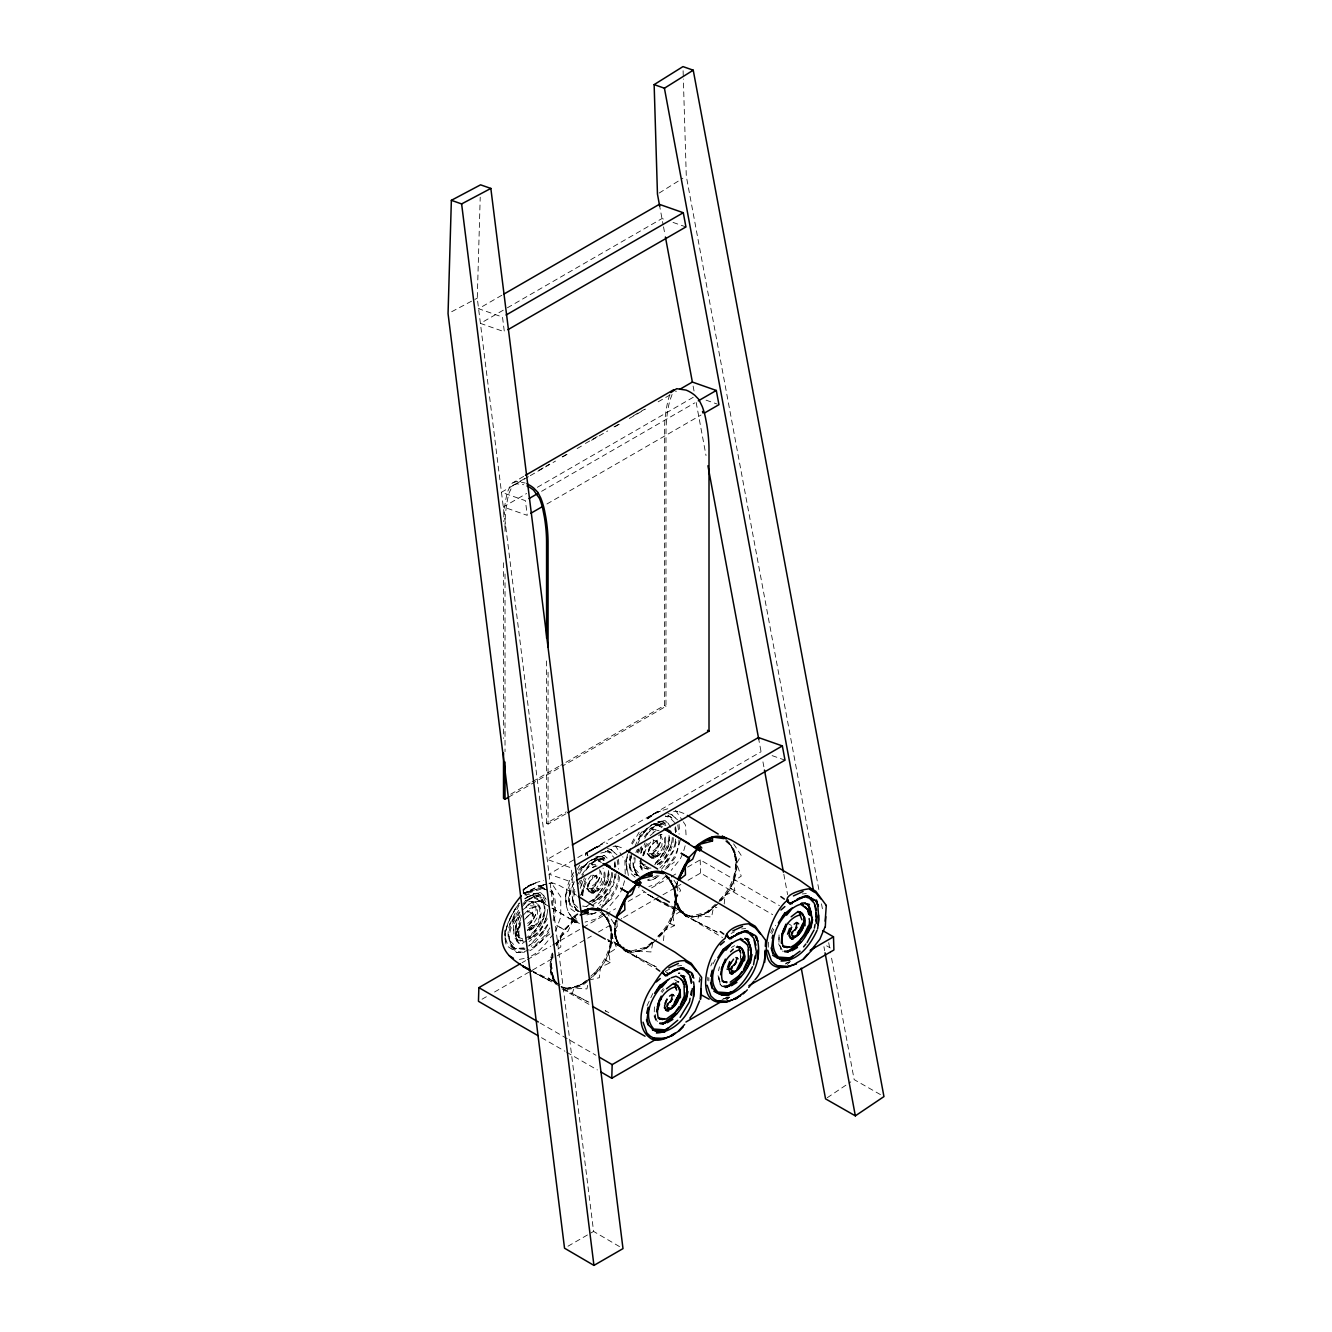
<?xml version="1.0" encoding="UTF-8"?>
<svg xmlns="http://www.w3.org/2000/svg" width="1332" height="1332" viewBox="0 0 1332 1332"><rect width="100%" height="100%" fill="white"/><g stroke="black" fill="none" stroke-linecap="round" stroke-linejoin="round"><path stroke-width="0.75" stroke-dasharray="5 3.75" d="M519.214 911.97C513.003 922.21 503.013 939.193 515.168 948.884C501.515 938.76 512.537 919.696 519.68 908.757M577.305 910.405C571.062 904.561 571.878 894.604 575.307 887.478M637.895 875.44L633.366 867.765L634.165 857.192M543.373 885.547L539.577 885.747L523.276 893.522L540.675 888.028L542.64 888.644L526.257 893.672L523.26 892.507C522.827 885.68 537.179 882.084 543.589 880.569M587.312 855.527L587.329 853.596L587.945 855.91M708.857 981.001L708.907 977.755M524.975 948.717L515.334 948.6L509.69 946.053C523.776 951.498 513.636 950.016 506.859 942.723L505.211 937.045L505.111 939.01C504.945 925.657 512.237 913.719 519.38 902.979C510.905 915.067 501.881 930.219 506.36 945.52L516.733 952.413L524.342 952.53M573.359 883.349L569.28 895.537L569.164 902.03L570.429 908.541L577.922 913.985M630.902 856.626L629.753 867.049L631.002 873.559L635.63 877.572M707.742 980.485L707.792 977.122M768.298 947.185L768.364 942.157M582.384 895.42L583.782 886.263M778.987 942.207L779.103 935.813M619.53 1246.602L593.589 1231.417L477.272 298.152L480.219 197.186M577.189 913.918L571.911 917.848L571.828 919.13L574.808 921.278L572.127 920.612L575.208 922.71L568.215 917.698M612.703 872.627C612.653 885.613 603.612 897.602 593.19 904.594M614.835 874.042L614.701 877.821L614.968 873.609M618.364 874.874C618.431 886.796 611.172 897.502 602.464 905.077M673.276 837.645C673.559 848.817 666.167 858.757 658.491 866.15M675.424 839.077L675.291 842.84L675.54 838.627M678.937 839.909C678.97 851.115 672.593 861.488 664.385 868.747M579.403 923.509C559.806 912.803 564.052 886.18 574.941 870.645M628.371 875.54L625.99 861.704L627.588 853.995M581.868 894.438L582.3 887.828L586.546 879.57M515.251 935.397L517.415 935.114C513.603 935.031 519.696 926.439 520.179 924.092L515.251 935.397L520.812 936.879L517.665 934.997L518.681 937.495L522.91 940.309M608.408 870.462C611.238 883.233 601.015 895.487 590.625 901.581M625.207 874.058L624.891 860.006L622.693 856.759M645.437 864.918L639.893 863.436L642.057 863.153L640.725 863.253L641.042 860.972M642.69 855.793L645.221 847.668L650.499 840.425M668.98 835.48C671.761 846.736 663.319 857.442 655.161 864.152M517.415 935.114L516.1 935.214L516.616 929.969L515.8 935.73L515.85 921.328L519.247 914.335M642.057 863.153L640.725 863.253L640.659 856.309M504.828 930.452L504.395 935.946L505.827 941.891M608.374 872.077L606.809 880.385L598.884 894.088L607.692 881.235M668.947 837.095L667.382 845.404L659.457 859.123L665.184 850.515M607.076 917.099C619.363 937.645 608.175 963.336 591.458 977.805M547.668 909.456C547.069 920.912 539.843 931.168 531.618 938.71M611.721 872.46C611.138 883.932 603.895 894.172 595.67 901.731M672.294 837.495C672.011 847.801 665.6 856.692 659.107 864.218M663.469 940.675L664.468 930.252L674.275 925.74L672.96 916.249L680.685 911.055L675.94 898.617L680.619 890.359L671.578 876.623M724.208 903.962L725.058 895.287L734.848 890.758L733.532 881.268L741.275 876.09L736.513 863.636L741.191 855.394L732.15 841.641M582.833 895.603C582.617 887.878 586.496 880.885 591.375 875.174M604.062 914.385C624.941 941.841 598.451 985.114 566.982 988.744L561.355 987.045M667.099 876.073C682.833 893.522 675.207 921.244 659.357 936.046M728.704 842.44C743.189 859.989 735.297 886.613 719.929 901.065M616.033 873.409C615.201 885.813 607.725 896.453 599.8 905.544M619.497 876.756C618.747 889.609 610.339 900.032 601.232 908.391M680.286 840.092L675.74 856.759L667.132 868.081M592.907 875.124L592.44 878.72L588.045 883.699L588.061 887.229L593.822 892.89L598.984 889.576M654.395 1006.875L654.162 1016.316L656.243 1021.644L654.811 1011.804M779.037 934.914L778.804 944.355L782.966 951.697M641.258 858.008L640.442 863.769L641.475 867.698L640.809 866.166L642.59 868.314L645.054 868.864L648.851 867.498M540.076 918.214L540.725 914.368M604.129 881.218L604.795 877.388M664.701 846.253L665.367 842.423M740.226 959.789L740.892 955.96M532.117 915.151L532.683 912.054M596.187 878.171L596.753 875.074M656.759 843.189L657.325 840.092M587.645 985.414L586.946 988.943L574.159 988.044L572.127 993.605L588.644 1002.147M652.747 943.123L650.998 951.964L638.211 951.065L636.197 956.626L656.376 967.065M569.93 888.211L568.464 898.95L569.896 904.911M573.642 887.495L572.111 895.154L572.793 902.746M630.153 854.977L629.037 863.985L630.469 869.929M553.18 920.279L554.495 906.143L552.297 891.358L550.216 888.91M574.925 891.341C573.026 897.885 572.227 906.609 578.155 911.354L574.974 907.575M635.148 857.974L634.315 868.747L636.213 873.892M699.933 977.055L698.484 983.815L700.848 979.02M552.83 954.578C549.933 964.401 550.066 976.989 557.975 984.481M616.366 919.962C607.242 944.621 633.749 963.336 652.63 942.49L647.302 947.185L639.593 950.349L631.035 951.764C621.495 950.732 616.1 941.657 615.301 932.816L617.166 940.342M677.472 882.633C667.765 908.357 691.608 929.07 713.203 907.508L707.875 912.204L700.166 915.367L691.608 916.782C682.067 915.75 676.673 906.676 675.873 897.835L677.738 905.377M519.713 923.243L518.248 935.597L519.663 940.092L523.626 941.341M643.456 855.261L644.355 851.281M718.531 970.795L719.43 966.816M676.157 841.99L674.425 849.333L667.432 861.954L661.554 869.13M552.663 955.127L550.948 962.154L553.096 977.338M616.3 919.896L615.001 925.157L615.367 933.499M677.305 883.166L675.574 890.192L675.94 898.534M615.983 920.312C613.386 933.016 615.101 950.682 614.868 921.328M677.439 881.817L675.257 890.625L675.657 899.183L674.425 889.909L676.49 882.816M631.784 853.845L629.753 867.049L629.836 865.084L631.501 870.762L635.481 874.691L640.625 876.739M569.297 895.504L570.862 889.643M629.87 860.539L630.952 856.509M544.821 911.388L541.908 922.36M609.04 874.192L605.977 885.38M669.613 839.21L666.549 850.399M506.809 926.622L505.211 932.517M545.687 919.629L547.519 912.736M609.74 882.633L611.588 875.757M670.312 847.668L672.16 840.775M554.012 920.878C556.21 910.605 557.126 897.618 550.516 888.91M555.91 944.238L564.035 929.703L572.577 921.244L572.044 922.343L572.127 920.612L568.897 918.78M659.024 937.179C674.109 923.026 682.45 898.933 671.145 880.119M720.762 900.865C735.297 886.929 742.59 863.286 731.718 845.154M580.186 888.394L584.465 877.771M640.775 853.412L645.038 842.79M623.21 885.58L624.808 880.002M683.782 850.615L685.381 845.021M614.668 877.755L612.287 886.096L603.18 899.466L608.841 892.74L596.619 905.643M675.257 842.79L672.86 851.131L663.752 864.485L669.413 857.758L659.923 867.915M552.364 952.996C549 959.256 548.667 981.617 556.976 982L552.797 978.221L550.665 970.928L553.296 965.067M580.902 886.013L583.632 879.32M640.942 852.846L642.557 847.418M565.417 896.669L571.744 879.02L576.373 870.895M625.99 861.704L628.254 854.495M593.822 892.89L592.224 888.777L596.187 883.832L597.668 879.603L597.568 877.222L595.92 875.69L589.993 880.918L587.312 888.544L588.777 891.558L591.391 893.206L595.704 891.674M659.556 854.611L654.412 857.925L652.98 855.327L653.279 852.447L656.759 848.867L658.258 844.621L658.141 842.257L656.493 840.708L650.565 845.953L647.901 853.562L649.35 856.593L651.964 858.241L656.293 856.709M517.948 928.854L516.1 935.214M580.835 895.121L584.232 887.112L580.885 895.354M669.73 394.722L668.464 398.901A173.743 100.3 60 0 0 664.468 432.65L664.452 705.444L560.739 765.317M716.949 932.1L696.769 921.644L698.784 916.083L711.588 916.982L713.336 908.141L716.899 907.325M514.485 923.759L519.913 912.104M639.127 851.814L640.858 847.085M580.985 894.588L582.001 891.874M647.901 818.614L656.576 812.287L668.231 808.607M643.423 855.777L644.805 852.13L643.323 855.311M579.92 884.348L581.551 880.069M641.591 846.519L640.609 854.395M520.829 922.393L518.764 932.6L519.663 938.227M572.394 917.665L571.828 919.13L571.911 917.848M644.055 854.078L646.17 848.617L651.964 840.192M647.086 1005.677L652.763 993.555M771.727 933.715L775.507 925.307M710.788 965.983L712.137 962.786M770.679 932.616L772.727 927.805M574.375 881.734L571.212 888.81L569.164 902.03L569.264 900.066L570.912 905.727L577.905 910.955M637.196 852.58L638.894 848.784M520.596 919.629L518.248 924.808L517.798 931.418L518.681 937.495L522.693 938.777M555.544 931.201L560.739 916.982L560.822 897.002L550.982 882.367L559.274 885.414L576.54 895.204M622.677 887.445L619.596 894.205L606.793 909.523M682.483 854.162L680.169 859.24L671.195 870.379M535.764 914.418L531.168 922.826M599.816 877.422L595.221 885.847M660.389 842.457L655.81 850.865M589.993 880.918L587.312 888.544L591.391 893.206C600.083 889.843 605.794 879.686 603.646 870.512M650.565 845.953L647.901 853.562L651.964 858.241C660.672 854.861 666.366 844.704 664.235 835.53M635.88 852.497L637.329 849.383M637.628 844.288C641.558 835.281 647.968 822.826 659.59 824.192L655.011 825.291L660.988 823.675L665.883 825.44M547.335 918.78L538.378 933.799L529.12 941.574M572.027 919.746L577.572 914.718M520.213 918.83L521.861 915.517M584.265 881.834L585.913 878.521M644.855 846.869L646.503 843.556M556.41 945.82L564.635 930.935M539.91 931.384L545.104 921.128M603.979 894.388L609.174 884.148M664.551 859.423L669.746 849.167M556.709 944.754L564.935 930.252L569.047 925.407M631.584 843.372L635.514 835.663M509.307 920.345L515.95 907.392M634.898 846.536C639.027 836.18 645.704 826.406 656.759 822.693L651.015 825.274L664.984 820.495L668.514 823.892M713.02 963.968L715.883 958.424M556.476 944.904L560.289 936.612L568.065 931.101L572.577 921.244L564.885 930.002M547.402 924.624L539.11 936.446L544.788 929.719L528.704 946.036L533.499 942.057L531.185 944.022M549.866 927.921L545.154 935.264L533.316 947.185M519.58 916.299L516.3 924.791L515.75 935.58L516.833 939.659L516.167 938.128L517.948 940.275L523.509 939.992L520.263 940.908L522.893 939.942M540.559 922.477L534.831 931.068C540.143 923.093 546.336 914.018 543.739 903.928M640.592 835.43L637.345 841.441L644.022 831.018M520.396 914.751C515.634 922.477 513.836 932.267 516.583 941.041L518.664 943.039L523.01 943.639M547.785 924.891L542.79 933.899L531.185 946.386M578.321 883.765L580.302 880.252M581.285 878.504C585.447 869.513 591.908 860.256 602.547 859.007L606.676 861.121M644.838 838.261C648.268 830.885 654.944 825.207 663.12 824.042M577.305 869.28L580.086 864.401M632.317 844.055L640.659 829.42M639.893 863.436L640.825 861.787L640.725 863.253M672.094 394.505L669.896 400.383A170.613 98.501 60 0 0 665.983 433.549L665.967 706.31L562.254 766.2M524.725 919.38L528.371 915.7L528.854 912.104L527.455 910.772L527.972 911.771M654.412 857.925L648.318 851.315L649.367 847.418L653.013 843.739L653.479 840.142L652.097 838.81M579.587 873.842C583.183 866.583 589.826 857.708 599.017 859.173L594.438 860.272L600.399 858.657L605.477 860.605L601.198 859.173L602.547 859.007M581.818 874.891L589.943 863.253L600.399 858.657L603.829 860.306M644.305 836.796L650.515 828.288L660.988 823.675L664.402 825.324M647.452 818.897L656.576 812.287L645.987 818.864L646.12 820.645M515.084 915.833C509.49 922.427 506.676 931.185 508.741 939.726M576.756 876.406C581.535 864.834 592.357 857.475 604.412 855.46L607.941 858.857M548.984 931.801L542.507 940.042L531.551 949.999M537.579 926.955L543.639 918.214M662.204 854.994L668.281 846.253M662.104 992.507L664.152 989.626M578.538 870.129L584.065 863.819M639.11 835.164L644.638 828.837M661.088 991.607L663.269 988.61M553.463 933.982C545.987 942.706 539.06 954.095 527.455 957.425M580.019 870.412L583.449 865.983M515.551 916.866L509.573 924.475L519.28 904.611M528.904 938.294L534.831 930.752L525.541 938.644M592.956 901.298L598.9 893.772L593.622 899.233L588.261 902.48M654.728 864.818L659.473 858.79L654.195 864.268M522.677 904.295L525.89 900.232L536.346 895.637L542.623 898.101M522.177 906.709L526.739 901.131L532.667 897.602L538.478 896.003M657.742 936.263C673.676 921.711 682.367 893.789 666.749 876.156M719.463 899.949C734.365 885.897 742.107 859.823 728.487 842.623M594.322 973.476L600.049 966.866M658.374 936.496L664.102 929.886M718.947 901.514L724.675 894.904M527.655 923.392L531.085 920.778L532.9 913.918L530.935 913.136L532.084 913.552L531.868 912.67L525.924 917.914M524.375 904.095L527.922 900.166M586.08 869.729L591.991 863.186M646.653 834.764L652.563 828.204M539.393 943.222L542.457 939.843M603.446 906.243L606.51 902.846M666.1 875.94L656.976 883.882L648.834 886.513M523.426 915.001L529.503 908.441L537.362 906.559L533.799 907.192L527.322 912.154M650.166 835.614L656.06 830.785L659.074 830.402M716.466 904.711L706.759 912.303M656.693 939.609L646.669 948.267L638.661 951.231L630.835 952.547L625.307 950.798L654.778 968.364M718.431 903.429L707.242 913.302L691.408 917.582L685.88 915.833L722.543 937.512M590.792 976.206C607.742 961.771 618.914 933.915 603.846 914.584M715.434 904.245L706.31 912.287L690.492 916.349C671.944 909.406 654.195 899.4 638.478 887.378M726.656 999.45L729.07 997.135L725.524 999.167M787.245 964.468L789.66 962.154M585.531 855.627L585.397 853.845L596.003 847.269L587.928 852.147L591.891 849.35C571.811 865.534 603.396 839.31 607.658 843.572M527.772 925.723C535.148 920.462 539.993 907.525 531.718 901.381L527.738 901.664L528.871 902.197M522.893 909.639L528.937 905.61L535.73 906.243L537.645 911.121L537.262 917.532L532.317 925.39L534.598 925.357C545.071 917.598 538.894 890.159 525.524 907.575L531.418 902.746L534.432 902.347L531.718 901.831L535.63 906.759M534.931 926.556L529.77 929.886L528.404 928.004L532.001 925.39L527.988 925.457M726.856 999.433L729.653 997.119M659.007 875.723L653.229 879.503L648.984 880.569M586.346 980.435L581.684 984.248L573.626 986.945L565.85 988.294L560.955 986.696C570.346 990.875 581.285 985.53 588.561 979.47L582.117 984.248M651.964 942.174L645.737 947.268L629.919 951.314L606.609 940.226M653.579 942.124L646.187 947.268M529.87 938.894L537.229 932.983L527.938 939.51M593.922 901.914L601.298 896.003L592.007 902.53M657.459 864.568L661.871 861.021L657.225 864.285M549.85 933.932C539.627 941.191 530.586 953.212 516.733 952.413M571.861 921.611L572.843 920.828L575.224 921.994L572.727 920.362L574.808 921.278M601.182 907.042L613.902 896.952M664.934 869.546L674.475 861.971M558.025 949.083L560.789 946.902L560.589 936.912M657.442 875.49L647.485 879.986M602.98 913.685L596.403 918.864L585.048 922.11M587.479 981.501L582.617 985.264L574.608 988.227L566.766 989.543L563.353 988.511M522.977 889.626L531.934 884.248L523.859 889.127L527.822 886.346L522.76 890.991L526.506 895.92M526.39 940.608L521.628 943.938L518.664 943.039L515.534 936.463M590.459 903.612L585.68 906.959L582.733 906.06L587.079 906.659M827.239 1097.735L850.798 1081.884M724.908 998.983L727.888 996.985M785.48 964.002L788.477 962.02M523.659 476.357L511.288 483.799L507.525 491.824A173.743 100.3 60 0 0 503.579 521.528M524.608 478.571L512.404 485.88L508.957 493.306A170.613 98.501 60 0 0 505.044 526.456M527.339 930.202L534.598 925.357L527.339 930.202L531.651 928.67M591.391 893.206L598.667 888.377L596.37 888.394L601.331 880.535L601.698 874.142L600.432 870.895M651.964 858.241L659.24 853.396L656.959 853.429L661.904 845.57L662.27 839.16L661.005 835.913M524.958 898.917L527.888 897.002L536.346 895.637L543.14 900.415C548.934 914.701 540.342 930.369 527.888 937.745M659.14 193.073L682.883 178.222M577.755 914.335L572.161 919.197L576.257 921.744L570.795 918.497L577.189 919.962L574.259 916.466L578.138 915.467M592.357 867.648L598.484 865.367M592.39 867.515L595.687 865.55M652.963 832.533L656.26 830.585M524.625 888.827L534.032 883.233M588.677 851.847L598.085 846.253M649.25 816.866L658.657 811.288M501.848 295.254L478.588 308.691L502.514 317.083L504.345 331.768L480.419 323.376L505.577 308.841M507.375 307.809L661.987 218.548L665.667 219.83M538.911 470.313L549.633 464.119M562.154 456.893L569.313 452.763M585.397 443.456L597.918 436.23M614.019 426.939L621.162 422.81M633.682 415.584L644.405 409.39M528.488 476.673L501.465 492.274L525.407 500.666L527.239 515.351L503.296 506.959L526.59 493.506M530.286 475.641L555.494 461.088M562.703 456.926L569.896 452.763M577.106 448.601L584.315 444.438M591.508 440.293L607.725 430.935M614.934 426.773L622.127 422.61M629.337 418.448L645.537 409.09M658.158 401.814L670.762 394.538M537.345 487.312L695.021 396.27M541.608 491.308L694.688 402.93M546.936 503.979L701.032 415.018M510.672 794.238L530.336 782.883M532.134 781.851L558.957 766.35M508.608 797.169L560.456 767.232M546.57 660.972L546.57 823.209L566.233 811.854M546.57 823.209L548.068 824.092L565.95 813.769M568.714 847.052L547.236 859.456L571.162 867.848L572.993 882.533L549.067 874.142L576.007 858.574M577.805 857.542L761.055 751.748M529.803 950.748L532.234 949.35M596.303 912.37L588.411 915.55M656.876 877.388L653.229 879.503L648.001 880.352M522.044 962.72L525.64 960.638M527.439 959.589L550.832 946.086M552.63 945.054L581.435 928.437M583.233 927.388L615.617 908.69M628.221 901.414L644.405 892.074M651.598 887.911L669.596 877.522M671.395 876.489L676.806 873.376M687.595 867.132L700.182 859.873L779.453 905.627M482.034 999.233L487.412 996.12M494.572 991.99L555.494 956.826M557.275 955.793L585.947 939.243M587.728 938.211L591.325 936.13M598.484 932L621.778 918.547M623.559 917.515L661.188 895.803M662.97 894.771L680.885 884.415M688.061 880.286L700.599 873.043L772.66 914.651M567.965 1246.219L593.589 1231.417M731.335 947.452L734.598 945.653M650.482 828.77L655.544 826.056M524.841 898.567L532.117 894.654L540.359 892.44L543.872 895.853M589.909 863.752L594.971 861.038M525.84 900.732L530.902 898.018M451.698 311.705L477.272 298.152M656.493 840.708L655.577 841.175L657.542 841.957L656.992 846.12L655.727 848.817L652.28 851.431L651.831 854.228L653.046 856.043L656.693 853.779L647.901 853.562L648.784 849.2L648.201 852.68L649.333 855.56L647.152 853.646L649.4 854.894C657.325 852.313 662.037 842.64 660.222 834.648M595.92 875.69L595.004 876.156L596.969 876.922L596.42 881.085L595.154 883.799L591.708 886.413L591.258 889.21L592.457 891.025L596.12 888.744L587.312 888.544L588.195 884.165L587.628 887.645L588.761 890.525L586.58 888.611L588.827 889.859C596.753 887.279 601.465 877.622 599.633 869.629M731.102 933.449L734.515 931.751M665.317 971.278L670.462 968.73M595.62 913.003L587.412 915.317M512.92 482.55L516.783 481.551L525.124 483.017M513.869 484.765L517.365 483.866L523.692 484.715M529.17 930.469C539.86 926.473 546.436 909.023 535.381 901.797L543.14 900.415L531.618 902.547M524.492 893.406L523.276 893.522L537.262 887.262L541.375 886.746L546.719 889.393M722.027 999.483L727.438 997.368M785.797 963.286L790.575 961.454M723.626 998.867L730.003 996.419M586.913 914.967L594.605 912.254M675.624 391.442L676.473 391.158M523.276 893.522L536.263 889.41L523.876 892.89M545.238 884.381L538.877 886.296L547.285 883.799M524.042 947.835L515.334 948.6M658.108 822.31L662.653 821.727L657.808 821.744M658.408 822.26L664.984 820.495M604.412 855.46L590.426 860.256L602.081 856.692L597.236 856.709M540.359 892.44L526.373 897.235L538.011 893.689L533.166 893.705M600.799 853.129L606.693 851.664L604.728 851.048L609.24 852.563L614.135 857.658M588.694 980.102L599.417 977.671L600.416 967.248L610.206 962.72L608.89 953.229L616.633 948.051L611.871 935.597L616.55 927.338L607.509 913.602M660.822 823.725L665.267 822.86M600.232 858.707L604.695 857.825M536.18 895.687L540.625 894.821M519.38 959.406L524.192 958.474M678.438 973.376L680.019 973.076L678.204 973.009M675.108 982.467L678.937 981.751L675.041 982.433M658.441 835.231L661.987 834.598L657.625 834.881M665.201 874.358C677.122 883.449 672.827 898.734 679.287 910.355L681.601 910.039L677.439 906.259L674.109 888.411L666.5 875.973M615.068 934.148L618.714 945.32L621.028 945.004L616.866 941.241L614.718 933.948L617.365 928.088L616.816 920.345M658.158 821.694L661.738 821.228L665.301 823.526M595.804 856.909L601.165 856.21L604.728 858.491M524.608 894.821L537.096 893.189L540.659 895.47M802.23 893.972L806.31 893.556M741.641 928.937L745.72 928.537M677.588 965.933L681.668 965.517M650.998 868.081L647.552 868.347L643.323 865.534L642.307 863.053M524.908 949.4L514.169 948.451L510.922 944.554M673.609 811.338L677.788 811.438L674.891 811.355M613.036 846.32L617.216 846.419L614.318 846.336M523.359 952.313L517.116 951.548L511.938 948.584M691.558 916.266C682.517 915.434 675.907 906.859 675.207 898.201M696.769 921.644L685.88 915.833L717.132 932.117M630.985 951.248C621.944 950.415 615.334 941.841 614.635 933.166M636.197 956.626L625.307 950.798L656.559 967.099M561.671 986.995L566.916 988.227M668.015 813.586L671.578 814.518L677.555 819.896M607.425 848.567L610.988 849.483L616.966 854.861M547.219 890.259L539.56 886.513L544.938 888.511M575.391 920.179L572.344 919.513M648.251 869.38L644.288 868.131L642.89 863.636M667.282 816.699L665.301 816.066L669.813 817.598L674.708 822.677M643.323 865.534L647.319 866.816M550.998 971.045C549.583 969.563 553.046 939.559 553.03 961.204M540.675 888.028L545.171 889.56M673.043 222.411L685.93 226.94M706.06 400.149L717.115 404.029M772.11 755.627L784.998 760.139M683.915 813.469L675.624 810.405L682.184 820.162M616.699 845.987L623.343 848.434M538.011 885.497L543.523 887.628M523.26 892.507L526.257 893.672M580.053 911.721L573.759 909.057L577.522 910.755M638.095 875.79L634.332 874.092L635.481 874.691M653.696 840.192L656.709 841.591M593.106 875.174L596.137 876.556M532.084 913.552L527.455 910.772M559.423 985.996L533.566 972.243M653.496 830.236L652.364 829.703L656.36 829.42L658.674 831.551M592.923 865.217L591.791 864.668L595.77 864.385L598.101 866.533M647.435 894.338L674.192 908.657L647.435 894.338L684.781 912.603M607.392 939.36L624.208 947.568M532.134 970.862L560.139 984.564M667.798 815.667L671.345 817.432L673.476 820.562M607.209 850.649L610.772 852.397L612.887 855.527M679.287 910.355L686.613 916.882L682.367 913.452L686.18 916M618.714 945.32L626.04 951.864L621.794 948.434L625.607 950.981M608.241 940.825L613.619 943.622L608.258 940.758M665.634 971.827L671.078 974.674M533.449 972.21L549.55 980.618L533.499 972.01M563.453 988.927L588.861 1002.18M563.053 988.76L572.127 993.605M730.436 888.394L734.848 890.758L730.469 888.327M669.863 923.376L674.275 925.74L669.896 923.292M572.727 920.362L579.104 923.992M671.345 817.432L668.165 815.667L671.861 818.298M610.772 852.397L607.592 850.632L611.288 853.279M572.577 920.512L575.224 921.994M658.125 824.275L662.903 826.989M597.552 859.24L600.749 861.055M533.499 896.22L546.237 903.496M880.435 1094.588L854.162 1079.619L830.985 954.927M674.541 979.703L681.734 983.832M561.971 988.843L588.927 1004.311M664.452 705.444L665.967 706.31M787.062 922.959L792.473 926.09M826.689 945.853L830.302 947.934M540.109 1023.009L595.953 1055.244M541.508 1037.695L564.918 1051.214M566.733 1052.263L597.352 1069.929M675.657 899.183L677.938 893.106L677.122 881.501M551.947 908.174L573.859 920.978M661.971 827.622L658.724 825.707L662.304 827.805M601.398 862.587L598.151 860.688L601.731 862.786M577.522 921.261L573.426 918.88L568.264 912.303M545.454 904.328L534.099 897.668L550.166 907.125M552.297 908.357L564.452 915.534M572.277 919.363L576.257 921.744M685.597 914.734L673.026 905.976L681.734 912.27L676.939 905.477M625.008 949.716L612.454 940.941L621.145 947.252L616.366 940.459M556.243 983.416L548.384 977.938L555.644 983.183M661.738 821.228L665.151 823.642L667.016 827.155M601.165 856.21L604.578 858.607L606.443 862.137M537.096 893.189L540.509 895.603L543.789 903.779L542.457 899.117M653.013 857.925L651.448 856.759L653.796 858.507C662.121 855.094 667.332 845.171 665.301 836.363M592.44 892.906L590.875 891.741L593.223 893.489C602.43 889.726 608.624 877.055 603.03 868.098M671.578 814.518L676.922 819.396M610.988 849.483L616.35 854.378M571.977 920.312L575.208 922.71M726.057 841.408C733.899 846.702 735.863 856.426 736.263 865.217M665.484 876.373L669.613 880.019L665.118 875.89M600.049 912.154C608.541 917.598 611.455 927.655 611.638 937.179M725.707 840.925L730.186 845.054L727.089 841.008M602.563 914.252L605.561 917.015L603.479 914.301M531.868 912.67L533.499 914.202L533.616 916.582L532.117 920.828L528.171 925.757L529.77 929.886M549.999 891.141L553.03 894.005M577.988 910.688L575.474 908.307L573.726 903.712M718.031 975.657L720.296 984.664L722.394 986.662L719.263 980.086L718.864 974.808M515.351 949.583L511.571 945.853L509.673 940.708M635.064 869.263L638.228 872.51M574.475 904.228L577.655 907.475M510.422 941.224L513.586 944.471M537.229 904.711L539.543 907.125M639.693 866.216L641.591 868.414M515.051 938.178L516.949 940.375M635.547 872.593L637.728 875.191M725.774 839.376C738.194 850.332 737.162 867.698 733.066 882.15M601.132 911.338C613.569 922.277 612.52 939.643 608.441 954.095M735.564 855.161L730.802 845.504M674.991 890.142L670.229 880.485M610.922 927.122L606.177 917.465M550.566 970.146L552.314 977.438L555.894 982.533M552.314 977.438L555.211 981.634L551.315 970.479M683.266 821.777L685.464 825.041L686.063 835.131M615.034 845.387L621.594 855.127M668.031 823.126L670.745 827.438M546.103 899.4L543.389 895.087L545.437 898.7M543.14 897.185L545.854 902.297M677.439 906.259L679.62 910.522M616.866 941.241L619.03 945.487M552.797 978.221L554.978 982.483M677.622 905.077L679.853 909.673M617.049 940.059L619.28 944.654M782.184 950.049L779.836 945.104L780.868 949.683M640.176 864.501L643.306 871.095L641.208 869.08L639.909 860.988M655.194 1017.065L657.542 1022.01M552.996 977.039L555.094 981.584M634.315 868.747L636.047 873.326M718.414 977.188L719.347 980.169M654.811 1015.667L655.744 1018.664M675.69 900.182L675.341 898.884L672.493 917.115M719.613 981.601L720.296 984.664M640.825 862.037L640.442 863.769L640.242 860.156M675.49 826.739L676.656 832.833M614.918 861.721L616.083 867.815M551.248 900.732L552.414 906.826M818.83 889.51L686.28 176.107L683.349 79.004M821.494 903.829L822.627 909.956M828.704 942.656L830.602 952.879M823.925 946.669L824.675 950.748M659.34 204.329L663.136 224.758M663.519 226.806L665.034 234.965M693.123 386.097L694.255 392.224M696.153 402.447L706.027 455.544M758.424 737.528L761.421 753.729M762.953 761.887L764.468 770.062M783.815 874.225L787.612 894.638M633.366 867.765L632.683 860.172M677.755 824.941L679.137 834.182M617.182 859.923L618.564 869.163M674.991 827.721L675.624 833.432M614.418 862.686L615.051 868.397M675.174 829.07L675.474 831.967M614.601 864.052L614.901 866.949M679.037 824.175L679.72 832.317M618.464 859.14L619.147 867.282M587.329 853.596L587.412 854.828M523.26 890.575L523.359 891.824M513.702 929.137L513.919 934.115L513.436 921.311M638.061 849.35L638.211 853.013M700.182 859.873L700.599 873.043M683.1 70.729L683.283 76.923M740.309 953.945L740.392 957.242M548.068 672.227L548.068 824.092M505.028 526.456L505.028 532.65M505.028 573.975L505.028 751.698M503.513 562.77L503.513 738.428M605.827 960.289L610.206 962.72L605.827 960.289M583.349 867.615L587.545 862.886L583.349 867.615M643.922 832.65L648.118 827.921L643.922 832.65M656.693 812.587L651.348 815.001L661.355 810.755L656.693 812.587M596.12 847.552L590.775 849.966L600.782 845.737L596.12 847.552M532.051 884.548L526.723 886.962L536.713 882.716L532.051 884.548M550.249 883.316L548.967 883.299L553.163 883.399L550.249 883.316M608.824 1012.603L605.161 1010.705L608.824 1012.603M564.035 929.703L556.643 925.29L564.035 929.703M626.956 870.179L626.14 859.123L626.956 870.179M566.366 905.144L565.567 894.088L566.366 905.144"/><path stroke-width="1.5" d="M662.97 972.427L662.986 971.228L663.702 973.759M787.612 900.482L787.612 899.267L788.794 902.713M451.365 200.316L448.052 313.653L564.535 1248.201L593.939 1265.4L622.993 1248.617L490.842 188.428L480.569 184.832L451.365 200.316L461.621 203.929L490.842 188.428M520.246 963.752L478.871 987.645L478.454 1001.298L537.912 1035.613M600.948 1072.01L611.771 1078.254L612.171 1064.618L655.361 1039.676M686.063 960.056L674.991 952.197L606.376 911.887L597.618 908.224L599.4 910.605L587.945 908.957L587.828 912.953L580.069 914.967M636.796 880.902L638.311 879.486L641.241 882.983L636.296 882.034L638.861 884.282L636.03 883.316L636.646 884.248L639.277 885.73L603.513 863.835M750.132 923.076L739.044 915.217L670.446 874.908L661.688 871.228L663.469 873.609L652.014 871.977L651.897 875.957L638.311 879.486M697.369 845.92L698.884 844.521L701.831 848.001L695.421 846.536L699.849 850.748L664.085 828.87M701.148 988.66L700.649 999.216M810.705 888.094L799.633 880.236L731.018 839.926L722.26 836.263L724.042 838.644L712.587 836.995L712.47 840.992L698.884 844.521M765.201 951.681L764.718 962.237M825.79 916.699L825.291 927.255M684.681 997.085L684.831 992.773M748.75 960.106L748.9 955.793M809.323 925.124L809.473 920.812M664.435 873.276C654.944 867.731 643.506 874.774 635.963 880.868L635.88 882.15L640.309 884.748L636.097 882.766M725.008 838.294C715.517 832.766 704.095 839.809 696.536 845.887L696.453 847.169L700.882 849.783L696.869 847.052M660.739 1019.263L658.341 1018.114C654.795 1005.643 662.737 990.142 675.341 986.846L675.94 987.728M765.018 950.265C765.55 961.005 762.204 971.744 754.978 979.786M765.301 946.336L765.717 940.442M825.174 921.195L826.29 905.46M684.065 986.196L684.332 996.086L680.402 1004.927M748.134 949.217L748.384 959.09L743.556 969.496M687.961 991.541L686.23 999.966M752.031 954.561L750.282 962.986M812.603 919.596L810.855 928.004M677.605 985.097C682.75 993.156 677.722 1003.828 670.695 1008.973M743.772 955.277L743.389 959.839L738.311 968.98L743.772 955.277L741.658 948.118M802.247 913.153C807.941 922.393 801.115 935.231 791.624 938.844L788.91 935.73M811.787 919.646C809.873 933.133 800.599 946.486 787.795 951.731M693.589 996.736L693.939 986.979M757.658 959.756L758.008 949.999M818.231 924.791L818.581 915.017M691.574 995.387L692.307 988.511M755.627 958.407L756.36 951.531M816.216 923.426L816.949 916.549M680.419 997.701L680.169 989.709L675.357 983.799L676.34 984.381L672.36 984.198L666.5 988.744M744.471 960.722L745.004 956.426L743.123 950.049L739.427 946.819L740.392 947.402L736.413 947.218M805.044 925.757L804.794 917.748L799.999 911.854L800.982 912.437L797.002 912.237L791.141 916.782M817.598 928.87L818.847 919.713L817.731 904.145M656.559 1011.704L658.391 1002.546M720.612 974.708L721.128 971.011M668.897 1008.774L666.832 1006.792L667.282 1004.078L670.878 1001.298L672.56 994.538M690.093 998.301L689.443 1001.914L680.086 1017.398M690.742 994.688L691.391 991.075M753.496 964.917L755.127 955.893M814.401 928.138L815.051 924.525M815.7 920.912L816.683 915.5L814.368 903.312L809.44 898.218L804.911 896.686L799.616 898.251M663.02 972.51L664.168 974.674M787.662 900.549L788.328 901.814M678.271 995.52L672.793 1006.343M742.324 958.524L736.846 969.346M802.896 923.559L797.418 934.381M648.601 1008.074L647.086 1019.097L648.551 1025.19M712.653 971.095L711.155 982.1L712.62 988.194M773.226 936.113L771.727 947.135L773.193 953.229M646.669 1013.252L648.218 1007.125M710.722 976.273L712.27 970.146M772.077 938.227L772.86 935.181M636.097 885.364L636.197 883.632L632.95 881.801M696.669 850.382L696.769 848.65L693.539 846.819M808.557 925.54L804.145 934.515L799.6 940.775L794.821 944.754L790.808 947.169L782.983 946.153C779.436 933.682 787.379 918.181 799.983 914.901L800.582 915.767M721.378 969.147L725.324 959.107M657.425 1006.609L659.207 1001.015M721.478 969.629L723.276 964.035M782.05 934.664L783.849 929.053M667.615 1005.71L668.065 1004.361M731.684 968.714L732.117 967.365M792.257 933.749L792.707 932.4M661.438 998.317L660.239 1000.249M662.653 1019.629L658.341 1018.114L666.167 1019.13L674.974 1012.736L679.237 1006.443M739.993 950.748L739.393 949.866C726.889 953.512 719.047 968.597 722.41 981.135L724.791 982.283M786.08 926.356L784.198 931.984M657.608 1009.822L659.573 1003.945M684.981 996.586L680.302 1006.759L671.611 1016.582M749.034 959.606L744.372 969.763L735.68 979.586M809.623 924.624L804.944 934.798L796.253 944.621M727.638 967.248L729.636 961.538M732.95 971.794L730.885 969.813L731.335 967.099L734.931 964.301L736.746 959.14M787.545 934.182L789.543 928.471M793.539 936.812L791.474 934.831L791.907 932.134L795.504 929.336L797.185 922.577M817.082 930.252C810.572 944.654 798.517 961.221 781.035 961.055M636.446 880.685L635.88 882.15L635.963 880.868M697.036 845.703L696.453 847.169L696.536 845.887M668.431 1009.839L674.242 1005.976L679.72 992.257M804.362 920.312L798.884 934.015L791.624 938.844M628.821 852.68L630.219 849.233M616.416 916.016L628.105 892.723L636.912 883.849L639.293 885.014L636.779 883.382M677.705 879.287L688.677 857.758L697.485 848.867L699.866 850.032L697.352 848.417M616.883 917.598L619.746 910.588M678.904 879.12L689.26 858.973M617.882 914.668L627.938 894.921M679.187 877.971L689.56 858.291M699.566 1000.865L695.221 1011.204L689.843 1018.164M824.924 927.189L819.863 939.243L810.605 950.915M669.996 1002.263L672.46 999.2M734.065 965.284L736.513 962.22M794.638 930.302L797.102 927.238M683.133 1004.694C688.744 996.386 688.211 985.23 683.083 976.839L684.232 977.638L680.669 975.39L684.798 976.389M747.185 967.715C752.813 959.406 752.28 948.234 747.152 939.843L748.284 940.658L744.721 938.394L748.867 939.41M807.758 932.75C813.386 924.425 812.853 913.269 807.725 904.878L808.857 905.677L805.311 903.429L809.44 904.428M658.94 1000.748L661.255 996.103M785.897 924.142L781.967 934.182L781.335 943.189M620.462 908.84L623.676 902.447M665.101 1003.113L666.899 999.533M729.153 966.133L730.968 962.553M789.743 931.168L791.541 927.572M620.529 907.908L624.342 899.633L632.134 894.122L635.93 884.631M681.102 872.943L684.914 864.651L692.707 859.14L696.503 849.649M666.932 999.033L664.551 1005.976L665.667 1008.84L668.048 1010.156C676.39 1007.425 681.351 997.252 679.42 988.843M791.574 927.072L789.177 934.015L790.309 936.879L792.69 938.194C801.015 935.464 805.977 925.29 804.062 916.882M752.497 966.732C747.319 977.039 740.659 987.428 730.169 992.956L717.881 992.057C702.88 977.238 722.893 943.889 740.009 939.276L746.836 944.055M807.075 942.557L814.068 929.952M674.508 1002.447L676.922 998.151M654.561 993.356L660.322 984.598M717.798 957.808L723.276 949.083M778.371 922.826L784.948 912.636M624.475 900.848L626.573 897.402M724.308 963.269L725.49 961.321M797.452 932.866L799.15 930.485M670.845 392.59L676.689 388.694L686.047 390.093A33.966 19.614 60 0 1 694.755 395.238L698.784 399.384L702.28 406.61A50.866 29.371 60 0 1 705.444 417.549L706.743 424.275A143.789 83.017 60 0 1 709.007 450.333L709.007 731.168L567.748 812.72M742.057 971.561L739.027 975.757L730.236 982.15M657.409 989.576L660.705 985.047L667.748 979.786M721.461 952.58L724.758 948.051L731.817 942.79M782.034 917.615L785.347 913.086L792.39 907.825M663.153 1023.692C680.352 1016.383 694.172 993.256 683.033 975.707L686.446 984.598M740.942 976.606L725.474 987.495C741.241 981.551 755.943 961.821 749.6 944.105M677.738 1020.262L666.1 1029.936L653.829 1029.053C639.843 1013.336 656.343 988.993 669.796 978.587M803.562 946.869L805.893 943.988M748.734 987.462L753.895 981.184M661.921 987.145L666.1 982.167M725.973 950.166L730.169 945.171M786.563 915.201L790.742 910.206M630.019 892.057L633.116 888.427M814.901 946.752L803.762 958.973M733.582 959.157L729.187 965.534L728.604 968.98L729.736 971.844L732.117 973.159C740.442 970.445 745.404 960.272 743.489 951.864M521.262 895.72C510.739 908.291 499.816 925.057 502.314 942.14C504.628 956.925 520.063 964.218 531.651 971.278M684.681 1024.441L678.088 1031.484L671.944 1035.63L675.074 1033.449M744.571 991.907L735.98 998.65L740.709 995.37L733.716 999.033L735.93 998.667L726.839 1001.714L717.165 1001.214L729.403 1001.448M807.575 954.345L802.73 959.523L796.053 963.153M679.12 1030.935L683.266 1026.855M743.189 993.938L747.319 989.859M636.796 881.434L641.624 877.738M697.385 846.469L698.717 845.154M730.569 951.764L733.316 949.083M656.326 981.967L660.256 978.554M720.379 944.971L724.308 941.574M780.968 910.006L784.881 906.592M800.033 951.181L790.742 957.974L778.471 957.092C763.469 942.257 783.466 908.907 800.582 904.295L807.408 909.09L808.707 914.235M616.55 916.483L624.858 909.906L624.641 899.916M678.504 880.419L685.431 874.941L685.231 864.951M662.953 1023.392L676.889 1013.602M671.778 1019.03L665.451 1022.859L659.69 1023.143M735.83 982.05L729.52 985.88L723.759 986.163M787.595 951.431L801.514 941.641M796.403 947.085L790.092 950.898L784.332 951.181M669.513 996.136L671.877 994.538L674.092 995.787M794.155 924.175L796.519 922.577L798.734 923.825M801.265 968.164L825.557 1098.867L855.344 1115.85L883.948 1096.586L693.239 70.196L682.966 66.6L654.145 84.615L657.459 194.122L659.723 206.377M735.397 970.911L731.035 973.825L734.764 971.994M656.393 1033.016C679.936 1031.701 698.051 1004.611 693.522 981.95M726.556 995.553C749.966 988.044 764.435 959.989 756.376 936.379M654.145 84.615L664.418 88.212L693.239 70.196M667.365 1022.693L672.86 1019.38M731.435 985.713L736.912 982.383M792.007 950.732L797.485 947.418M732.384 999.849C691.142 1015.567 704.894 952.097 725.141 938.377C726.773 928.371 741.208 923.542 751.015 923.759L755.227 926.256L765.717 940.409M503.646 294.222L659.34 204.329L683.283 212.72L685.93 226.94L507.942 329.687M506.093 315.018L683.283 212.72M525.441 475.324L673.859 389.627M679.77 389.327L692.374 382.051L716.3 390.459L718.947 404.678L704.611 412.953M529.004 498.584L538.011 493.389M698.301 400.849L716.3 390.459M530.819 513.286L543.356 506.043M503.513 752.896L503.513 798.368L505.028 799.233L508.608 797.169M572.294 844.988L758.424 737.528L782.35 745.92L784.998 760.139L576.59 880.469M574.741 865.783L782.35 745.92M668.331 1027.921L664.685 1030.019L659.457 1030.868L653.213 1030.119M731.185 991.624C726.073 994.821 718.764 994.571 713.819 991.158M792.973 955.96C787.029 960.289 778.371 959.589 772.66 955.194M685.947 1022.01L720.129 1002.28M748.917 985.663L779.52 967.998M810.106 950.332L833.499 936.829L833.899 949.999L611.771 1078.254M826.29 905.444L815.8 891.274L811.588 888.777C806.293 888.128 777.955 895.121 790.092 903.779L796.936 899.949M702.513 842.423L712.47 837.811M641.924 877.405L651.897 872.793M793.422 895.92L803.079 891.458M732.85 930.885L742.507 926.423M668.781 967.881L678.438 963.419M707.708 839.143L712.47 840.992L707.625 839.177L712.587 836.995M647.119 874.125L651.897 875.957L647.052 874.158L652.014 871.977M583.066 911.105L587.828 912.953L583.066 911.105L587.945 908.957M671.411 1035.114L674.908 1033.282M789.526 903.562L806.476 895.803L815.584 900.332L818.481 906.176M792.657 936.629L794.255 935.98M732.067 971.611L733.666 970.961M668.015 1008.59L669.613 1007.941M707.009 840.009L712.154 837.978M582.384 911.954L587.512 909.939M797.302 898.95L804.362 896.236M736.729 933.932L743.789 931.201M672.677 970.911L679.72 968.181M582.7 911.737L587.828 909.773M789.993 966.483L777.738 966.233L787.412 966.749L796.503 963.685C749.217 983.965 766.699 916.949 787.062 900.532M665.351 1038.444L653.096 1038.194C659.473 1040.275 665.967 1037.944 671.911 1035.647C665.534 1038.078 658.807 1042.323 651.631 1039.01C634.032 1028.154 641.624 1003.096 650.699 988.81C659.773 975.623 667.282 959.19 686.946 960.738L691.158 963.236L701.648 977.405L700.299 999.15M671.211 977.838L675.94 976.256L679.403 977.921L682.783 981.051L683.632 984.481M581.984 911.138L592.24 908.074L600.366 910.256M737.262 933.732L744.322 931.667L748.85 933.199L753.795 938.294L756.11 950.465M673.209 970.712L680.269 968.647L684.798 970.179L689.743 975.274L691.275 983.399M790.092 903.779L792.307 903.562M731.718 938.544L729.52 938.744L736.363 934.914L728.954 938.527L745.903 930.785L755.011 935.314L757.908 941.158M667.665 975.524L665.467 975.723L672.294 971.91L664.884 975.524L681.834 967.765L690.942 972.293L693.839 978.138M784.098 947.169L789.143 946.702M723.526 982.15L726.889 981.834M659.457 1019.13L664.502 1018.664M801.714 903.046L805.127 902.896M731.668 969.08L726.972 969.147M789.51 960.022L783.033 960.106L777.155 957.475M728.92 994.987L722.46 995.087L716.566 992.457M671.961 1006.01L674.242 1005.976M664.868 1031.967L658.408 1032.067L652.514 1029.436M787.595 959.939L782.3 959.922L776.972 957.808M727.022 994.904L721.728 994.904L718.164 993.489M662.97 1031.9L657.658 1031.884L652.33 1029.753M787.412 966.749L779.087 966.582L774.841 964.202L771.494 961.038L767.698 950.249M726.839 1001.714L718.514 1001.564L714.268 999.183L710.905 996.02L707.125 985.23M662.77 1038.71L654.445 1038.544L650.216 1036.163L646.852 1032.999L643.073 1022.21M717.782 836.663L722.327 836.929M657.209 871.644L660.239 871.811M593.14 908.624L597.702 908.89M784.581 951.681L788.078 952.247M724.009 986.646L727.505 987.212M659.939 1023.625L663.453 1024.208M805.394 895.737L808.94 896.369M744.821 930.702L748.368 931.351M680.769 967.681L684.315 968.331M700.033 848.218L696.803 847.235L700.882 849.783M639.46 883.199L636.213 882.2L640.309 884.748M726.406 982.4L722.41 981.135L726.723 982.65M790.209 938.128L793.189 939.143M729.636 973.109L732.6 974.125M665.584 1010.089L668.547 1011.105M787.295 947.668L782.983 946.153L785.364 947.302M796.519 922.577L797.652 922.993M737.079 957.958L735.947 957.558L738.161 958.807M671.877 994.538L673.01 994.937M636.296 882.034L634.848 881.501L636.413 882.517M727.821 936.463L727.039 934.248L727.755 936.779M663.752 973.442L662.42 972.493M529.986 970.262L522.793 966.283L530.269 969.946M800.965 903.529L803.812 904.977M740.392 938.494L743.223 939.942M810.089 889.626L815.95 892.973L820.828 898.9M749.516 924.608L755.377 927.938L760.256 933.882M685.447 961.587L691.325 964.917L696.186 970.862M522.793 966.283L529.936 970.112M700.882 994.671L709.107 999.216M645.038 1036.213L592.524 1006.376M722.26 836.263L726.506 838.627M661.688 871.228L664.518 872.81M597.618 908.224L601.864 910.588M697.219 848.551L699.866 850.032M636.646 883.516L639.293 885.014M687.362 815.417L718.214 834.048M626.789 850.399L657.642 869.013M666.1 828.804L670.878 831.534M605.527 863.785L610.306 866.499M707.508 730.302L709.007 731.168M698.501 849.017L729.953 867.149M822.693 930.585L833.499 936.829M637.911 883.998L669.38 902.13M582.6 926.006L605.327 939.11M478.871 987.645L538.311 1021.96M599.567 1057.325L612.171 1064.618M665.217 829.52L689.094 843.572M603.03 863.536L628.521 878.554M509.373 955.86L513.469 958.257M784.365 899.133L780.852 896.619M723.792 934.098L720.279 931.584M659.723 971.095L656.21 968.564M578.238 896.286L593.572 906.01M696.619 848.351L699.849 850.748M636.03 883.316L639.277 885.73M726.489 935.514L728.221 937.695M810.738 897.751L813.769 900.615M750.166 932.716L753.196 935.58M686.097 969.696L689.127 972.576M787.995 901.697L787.279 900.998L788.461 902.297M727.422 936.679L726.706 935.98L727.888 937.278M663.353 973.659L662.653 972.959L663.836 974.258M772.76 952.713L776.539 956.443M713.436 988.927L715.95 991.424M648.118 1024.674L651.897 1028.404M797.968 911.321L800.282 913.735M737.395 946.286L739.693 948.7M673.326 983.282L675.64 985.697M664.268 1007.691L666.982 1010.805M805.327 906.876L808.191 910.339L809.573 915.267M744.755 941.841L747.618 945.32L749 950.249M680.685 978.82L683.566 982.3L684.948 987.228M817.099 902.513L816.316 901.198L817.482 905.161M756.526 937.478L755.743 936.18L756.909 940.142M692.457 974.458L691.691 973.159L692.84 977.122M749.15 942.357L747.102 938.727L750.499 947.618M799.983 914.901L801.931 919.796M739.393 949.866L740.692 953.129M675.341 986.846L676.639 990.109M808.358 905.527L811.937 918.114M771.128 947.851L772.843 953.712M710.539 982.816L712.254 988.694M646.486 1019.796L647.635 1023.725M816.549 900.032L817.348 902.78M692.307 973.359L693.106 976.106M815.117 905.127L816.533 910.272M754.528 940.109L755.96 945.237M690.476 977.089L691.891 982.233M809.723 907.375L811.088 912.636M664.418 88.212L813.669 891.474M825.057 952.796L855.344 1115.85M665.417 237.013L692.357 382.018M707.925 465.75L758.774 739.427M764.468 770.062L783.432 872.177M461.621 203.929L593.939 1265.4M809.14 918.547L809.273 919.846M815.867 912.886L815.983 916.916M548.068 647.252L548.068 543.24A143.789 83.017 60 0 0 545.804 517.182L544.522 510.456A50.416 29.104 60 0 0 540.759 497.985L537.845 492.307L533.832 488.145A33.966 19.614 60 0 0 526.856 483.749M546.57 638.078L546.57 542.39A140.676 81.219 60 0 0 544.355 516.899L542.757 508.841A47.153 27.223 60 0 0 539.543 498.551L533.583 490.126A32.218 18.598 60 0 0 526.972 485.947M505.028 762.037L505.028 799.233M702.513 411.471A47.153 27.223 60 0 1 702.946 412.953M688.677 857.758L681.285 853.329L688.677 857.758M628.105 892.723L620.712 888.311L628.105 892.723"/></g></svg>
